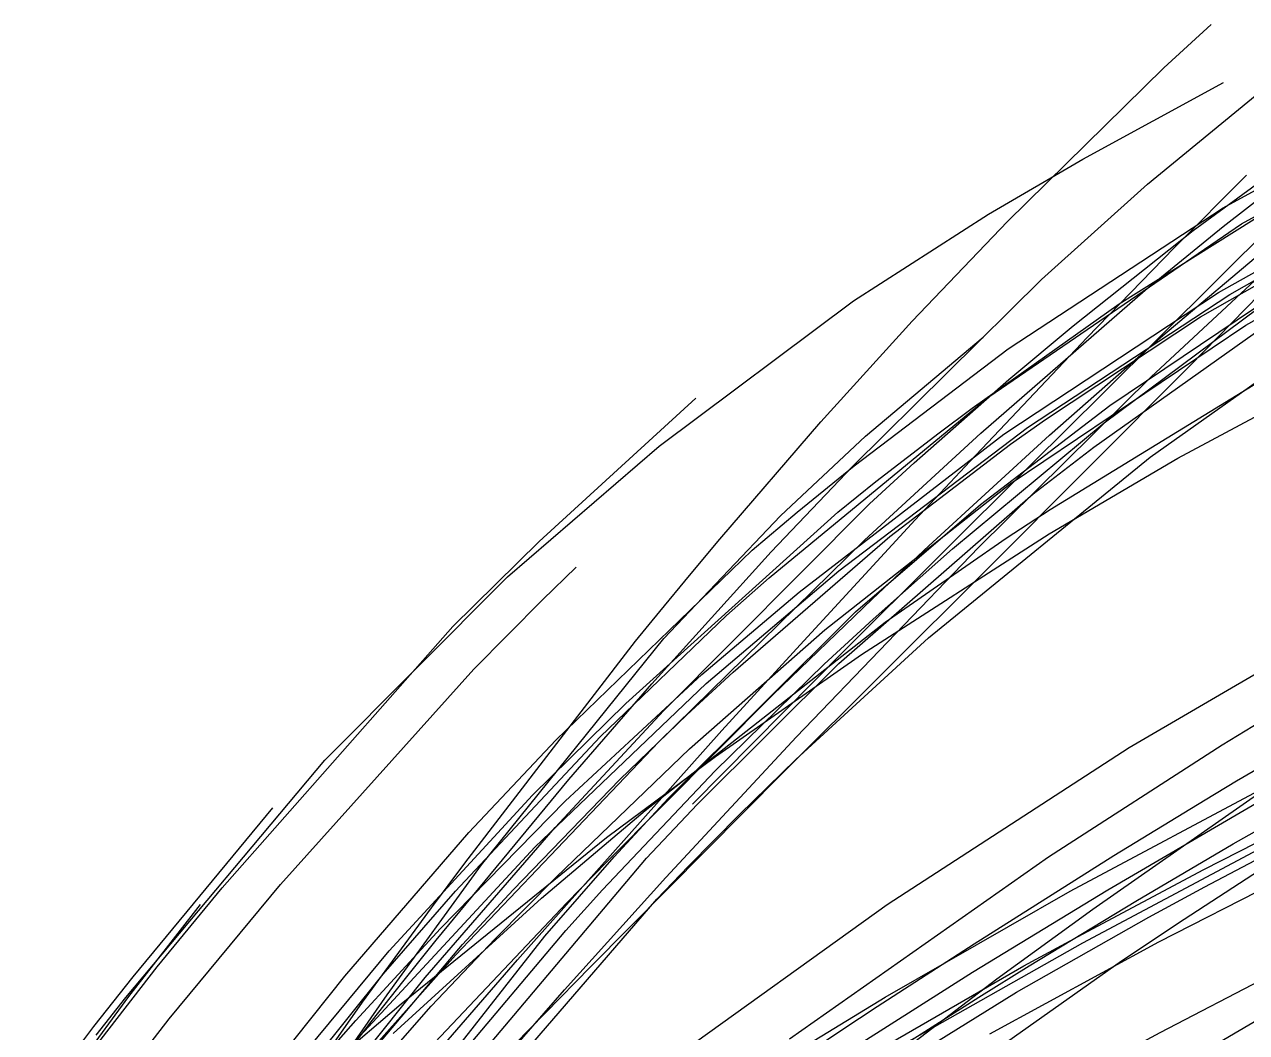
# Model space of a CAD drawing. Header units: metres. Extents: x -233 to 379, y -58 to 1087.
# Drawn here: x 144.2 to 217.5, y 685.5 to 746 of the extents above; entities that cross this region are included whole.
import ezdxf

# ---------------------------------------------------------------- set-up
doc = ezdxf.new("R2010")
doc.units = ezdxf.units.M

msp = doc.modelspace()

# ---------------------------------------------------------------- linework, layer by layer
for p, q in [((212.565, 743.405, -1089.525), (215.406, 746.004, -1092.079)), ((211.588, 736.42, -1104.428), (222.712, 745.556, -1114.742)), ((203.178, 734.182, -1082.059), (212.565, 743.405, -1089.525)), ((207.704, 737.922, -1079.675), (216.152, 742.519, -1083.238)), ((217.226, 734.036, -1113.132), (231.596, 742.022, -1124.027)), ((216.118, 733.884, -1088.381), (225.402, 741.109, -1094.977)), ((202.052, 734.633, -1077.533), (207.704, 737.922, -1079.675)), ((215.85, 729.935, -1113.074), (230.722, 738.231, -1123.62)), ((216.134, 734.998, -1105.21), (221.822, 738.144, -1109.347)), ((209.889, 729.242, -1098.924), (222.93, 737.441, -1107.475)), ((214.333, 733.638, -1109.29), (219.374, 737.342, -1113.564)), ((205.223, 730.714, -1099.051), (211.588, 736.42, -1104.428)), ((211.805, 724.865, -1095.532), (224.707, 736.865, -1106.045)), ((213.178, 732.61, -1084.867), (217.521, 736.968, -1088.824)), ((217.477, 727.974, -1110.962), (231.245, 735.592, -1120.602)), ((203.223, 726.544, -1096.356), (216.134, 734.998, -1105.21)), ((214.773, 728.469, -1110.301), (225.927, 734.827, -1118.106)), ((193.946, 729.436, -1074.682), (202.052, 734.633, -1077.533)), ((197.473, 728.214, -1077.978), (203.178, 734.182, -1082.059)), ((208.917, 723.892, -1081.4), (219.508, 734.412, -1089.852)), ((202.069, 723.663, -1101.625), (217.226, 734.036, -1113.132)), ((207.127, 727.925, -1103.589), (214.333, 733.638, -1109.29)), ((211.451, 730.071, -1085.399), (216.118, 733.884, -1088.381)), ((207.96, 727.226, -1080.719), (213.178, 732.61, -1084.867)), ((212.512, 727.352, -1084.796), (219.007, 732.831, -1088.523)), ((216.53, 729.801, -1112.468), (220.986, 732.361, -1115.696)), ((209.321, 723.149, -1099.613), (222.239, 731.83, -1109.016)), ((193.898, 719.504, -1090.926), (205.223, 730.714, -1099.051)), ((208.983, 722.107, -1104.973), (220.663, 730.814, -1113.685)), ((214.119, 725.535, -1078.315), (219.237, 730.775, -1081.857)), ((201.593, 721.482, -1080.053), (211.451, 730.071, -1085.399)), ((202.968, 721.426, -1103.947), (215.85, 729.935, -1113.074)), ((204.38, 721.826, -1103.688), (216.53, 729.801, -1112.468)), ((182.277, 720.708, -1070.669), (193.946, 729.436, -1074.682)), ((201.061, 722.983, -1093.12), (209.889, 729.242, -1098.924)), ((191.994, 722.177, -1074.381), (197.473, 728.214, -1077.978)), ((205.458, 722.304, -1103.892), (214.773, 728.469, -1110.301)), ((208.373, 720.642, -1097.616), (219.51, 728.568, -1105.519)), ((213.408, 719.981, -1088.251), (229.259, 728.474, -1099.716)), ((203.268, 724.704, -1100.707), (207.127, 727.925, -1103.589)), ((203.343, 718.444, -1101.334), (217.477, 727.974, -1110.962)), ((194.668, 721.312, -1069.852), (201.716, 727.255, -1073.48)), ((200.936, 719.801, -1076.08), (207.96, 727.226, -1080.719)), ((205.712, 721.37, -1081.421), (212.512, 727.352, -1084.796)), ((205.748, 716.911, -1088.592), (222.142, 726.95, -1100.151)), ((193.984, 719.53, -1090.42), (203.223, 726.544, -1096.356)), ((201.899, 713.272, -1071.909), (214.119, 725.535, -1078.315)), ((197.59, 719.701, -1096.771), (203.268, 724.704, -1100.707)), ((201.442, 714.627, -1088.596), (211.805, 724.865, -1095.532)), ((211.74, 720.053, -1101.174), (218.676, 724.954, -1106.392)), ((204.616, 719.624, -1078.467), (208.917, 723.892, -1081.4)), ((175.08, 714.993, -1072.574), (184.488, 723.582, -1075.441)), ((188.879, 712.806, -1091.624), (202.069, 723.663, -1101.625)), ((201.556, 717.201, -1094.325), (209.321, 723.149, -1099.613)), ((199.076, 721.512, -1091.813), (201.061, 722.983, -1093.12)), ((185.927, 715.129, -1070.73), (191.994, 722.177, -1074.381)), ((193.073, 713.233, -1095.536), (204.38, 721.826, -1103.688)), ((199.883, 714.55, -1098.668), (208.983, 722.107, -1104.973)), ((203.361, 720.834, -1102.461), (205.458, 722.304, -1103.892)), ((189.555, 716.537, -1067.425), (194.668, 721.312, -1069.852)), ((190.682, 711.952, -1095.238), (202.968, 721.426, -1103.947)), ((194.614, 715.077, -1076.817), (201.593, 721.482, -1080.053)), ((195.285, 718.585, -1089.31), (199.076, 721.512, -1091.813)), ((198.469, 714.732, -1078.361), (205.712, 721.37, -1081.421)), ((173.187, 712.879, -1067.418), (182.277, 720.708, -1070.669)), ((196.117, 715.291, -1097.569), (203.361, 720.834, -1102.461)), ((204.723, 717.85, -1095.115), (208.373, 720.642, -1097.616)), ((189.001, 714.373, -1087.822), (193.898, 719.504, -1090.926)), ((190.559, 716.743, -1088.296), (193.984, 719.53, -1090.42)), ((193.412, 708.458, -1072.406), (204.616, 719.624, -1078.467)), ((194.905, 717.251, -1095.006), (197.59, 719.701, -1096.771)), ((197.653, 716.29, -1074.157), (200.936, 719.801, -1076.08)), ((198.436, 709.206, -1091.94), (211.74, 720.053, -1101.174)), ((205.678, 715.448, -1082.749), (213.408, 719.981, -1088.251)), ((192.23, 709.691, -1093.964), (203.343, 718.444, -1101.334)), ((192.996, 716.759, -1087.795), (195.285, 718.585, -1089.31)), ((182.557, 704.861, -1088.1), (194.905, 717.251, -1095.006)), ((193.073, 707.673, -1087.746), (204.723, 717.85, -1095.115)), ((194.056, 710.777, -1089.555), (201.556, 717.201, -1094.325)), ((180.282, 705.283, -1079.259), (192.996, 716.759, -1087.795)), ((182.558, 709.175, -1064.347), (189.555, 716.537, -1067.425)), ((187.868, 714.462, -1086.662), (190.559, 716.743, -1088.296)), ((203.098, 715.183, -1086.735), (205.748, 716.911, -1088.592)), ((190.962, 709.041, -1070.799), (197.653, 716.29, -1074.157)), ((169.899, 709.899, -1070.841), (175.08, 714.993, -1072.574)), ((182.261, 702.966, -1072.24), (194.614, 715.077, -1076.817)), ((184.095, 712.947, -1069.671), (185.927, 715.129, -1070.73)), ((186.726, 707.161, -1091.334), (196.117, 715.291, -1097.569)), ((194.425, 708.206, -1074.881), (205.678, 715.448, -1082.749)), ((195.837, 710.145, -1081.678), (203.098, 715.183, -1086.735)), ((176.081, 703.066, -1079.977), (187.868, 714.462, -1086.662)), ((181.836, 706.46, -1083.853), (189.001, 714.373, -1087.822)), ((190.518, 703.28, -1082.68), (201.442, 714.627, -1088.596)), ((195.08, 711.554, -1077.07), (198.469, 714.732, -1078.361)), ((195.118, 710.33, -1095.54), (199.883, 714.55, -1098.668)), ((162.223, 701.869, -1063.098), (173.187, 712.879, -1067.418)), ((175.286, 711.486, -1070.222), (177.301, 713.447, -1070.845)), ((182.316, 710.795, -1068.669), (184.095, 712.947, -1069.671)), ((185.097, 706.468, -1089.795), (193.073, 713.233, -1095.536)), ((186.315, 710.545, -1089.682), (188.879, 712.806, -1091.624)), ((189.672, 701.076, -1067.091), (201.899, 713.272, -1071.909)), ((171.164, 707.329, -1068.891), (175.286, 711.486, -1070.222)), ((184.845, 707.019, -1091.095), (190.682, 711.952, -1095.238)), ((189.104, 705.798, -1075.067), (195.08, 711.554, -1077.07)), ((180.856, 709.006, -1067.864), (182.316, 710.795, -1068.669)), ((182.833, 699.574, -1083.152), (194.056, 710.777, -1089.555)), ((156.058, 694.225, -1065.262), (169.899, 709.899, -1070.841)), ((178.739, 703.283, -1083.951), (186.315, 710.545, -1089.682)), ((181.448, 698.858, -1071.772), (195.837, 710.145, -1081.678)), ((192.179, 707.625, -1093.674), (195.118, 710.33, -1095.54)), ((210.494, 702.633, -1073.239), (223.528, 710.256, -1082.208)), ((171.632, 695.601, -1059.913), (182.558, 709.175, -1064.347)), ((184.102, 702.556, -1088.687), (192.23, 709.691, -1093.964)), ((190.488, 701.912, -1086.866), (198.436, 709.206, -1091.94)), ((170.625, 695.697, -1062.767), (180.856, 709.006, -1067.864)), ((184.274, 699.228, -1068.416), (193.412, 708.458, -1072.406)), ((186.046, 703.656, -1068.643), (190.962, 709.041, -1070.799)), ((184.565, 699.216, -1082.843), (193.073, 707.673, -1087.746)), ((185.67, 702.094, -1068.86), (194.425, 708.206, -1074.881)), ((159.561, 694.411, -1064.631), (171.164, 707.329, -1068.891)), ((176.641, 699.406, -1085.256), (184.845, 707.019, -1091.095)), ((183.941, 704.603, -1089.5), (186.726, 707.161, -1091.334)), ((185.648, 701.227, -1089.765), (192.179, 707.625, -1093.674)), ((174.823, 696.664, -1082.404), (185.097, 706.468, -1089.795)), ((176.854, 700.724, -1081.399), (181.836, 706.46, -1083.853)), ((179.135, 695.777, -1072.366), (189.104, 705.798, -1075.067)), ((216.933, 700.631, -1062.859), (225.919, 705.927, -1070.003)), ((174.689, 699.767, -1075.451), (180.282, 705.283, -1079.259)), ((176.052, 697.843, -1084.923), (182.557, 704.861, -1088.1)), ((179.916, 700.723, -1086.867), (183.941, 704.603, -1089.5)), ((216.057, 702.787, -1074.312), (218.835, 704.481, -1076.323)), ((170.064, 694.014, -1077.403), (178.739, 703.283, -1083.951)), ((173.793, 689.901, -1064.263), (186.046, 703.656, -1068.643)), ((182.687, 694.839, -1079.118), (190.518, 703.28, -1082.68)), ((214.969, 695.318, -1054.254), (230.848, 703.405, -1065.522)), ((170.059, 690.18, -1068.701), (182.261, 702.966, -1072.24)), ((170.855, 697.53, -1077.152), (176.081, 703.066, -1079.977)), ((176.102, 694.863, -1083.59), (184.102, 702.556, -1088.687)), ((195.961, 693.22, -1063.776), (210.494, 702.633, -1073.239)), ((205.649, 696.08, -1067.058), (216.057, 702.787, -1074.312)), ((150.278, 687.634, -1057.613), (162.223, 701.869, -1063.098)), ((179.118, 697.237, -1064.41), (185.67, 702.094, -1068.86)), ((187.11, 698.624, -1084.81), (190.488, 701.912, -1086.866)), ((206.94, 694.015, -1041.863), (222.528, 702.339, -1051.892)), ((209.202, 694.094, -1057.389), (222.945, 702.125, -1067.768)), ((178.179, 689.499, -1063.469), (189.672, 701.076, -1067.091)), ((178.89, 694.088, -1085.995), (185.648, 701.227, -1089.765)), ((168.9, 691.074, -1077.999), (176.854, 700.724, -1081.399)), ((173.521, 694.104, -1082.72), (179.916, 700.723, -1086.867)), ((215.038, 699.496, -1061.382), (216.933, 700.631, -1062.859)), ((166.085, 690.444, -1069.478), (174.689, 699.767, -1075.451)), ((207.705, 690.923, -1050.506), (224.12, 699.665, -1061.654)), ((208.304, 692.942, -1073.589), (218.591, 700.124, -1081.442)), ((150.716, 688.889, -1061.294), (159.1, 699.019, -1064.697)), ((169.157, 691.787, -1079.904), (176.641, 699.406, -1085.256)), ((175.23, 693.593, -1067.519), (181.448, 698.858, -1071.772)), ((179.585, 696.071, -1081.408), (182.833, 699.574, -1083.152)), ((181.514, 695.991, -1081.171), (184.565, 699.216, -1082.843)), ((209.572, 696.156, -1057.227), (215.038, 699.496, -1061.382)), ((184.042, 695.508, -1083.007), (187.11, 698.624, -1084.81)), ((163.427, 688.925, -1073.291), (170.855, 697.53, -1077.152)), ((168.243, 688.842, -1081.533), (176.052, 697.843, -1084.923)), ((212.274, 690.971, -1042.204), (225.969, 698.001, -1051.533)), ((215.019, 694.278, -1046.906), (221.104, 697.495, -1051.146)), ((216.725, 696.848, -1070.374), (218.645, 697.942, -1071.911)), ((163.846, 684.798, -1074.498), (174.823, 696.664, -1082.404)), ((166.793, 687.254, -1056.207), (179.118, 697.237, -1064.41)), ((210.888, 693.427, -1065.797), (216.725, 696.848, -1070.374)), ((171.619, 684.263, -1076.215), (181.514, 695.991, -1081.171)), ((175.422, 691.312, -1079.274), (179.585, 696.071, -1081.408)), ((190.1, 685.157, -1056.933), (205.649, 696.08, -1067.058)), ((201.178, 690.86, -1051.127), (209.572, 696.156, -1057.227)), ((213.78, 692.337, -1073.961), (219.638, 696.15, -1078.152)), ((165.97, 687.809, -1057.707), (171.632, 695.601, -1059.913)), ((168.621, 693.016, -1061.819), (170.625, 695.697, -1062.767)), ((176.734, 693.315, -1071.781), (179.135, 695.777, -1072.366)), ((182.149, 693.528, -1081.923), (184.042, 695.508, -1083.007)), ((207.681, 691.443, -1049.279), (214.969, 695.318, -1054.254)), ((172.435, 691.153, -1081.279), (176.102, 694.863, -1083.59)), ((176.6, 688.092, -1076.681), (182.687, 694.839, -1079.118)), ((152.167, 689.472, -1063.533), (156.058, 694.225, -1065.262)), ((152.884, 686.359, -1061.911), (159.561, 694.411, -1064.631)), ((165.721, 689.045, -1074.128), (170.064, 694.014, -1077.403)), ((170.48, 690.812, -1080.758), (173.521, 694.104, -1082.72)), ((176.674, 691.658, -1084.8), (178.89, 694.088, -1085.995)), ((195.841, 687.659, -1035.267), (206.94, 694.015, -1041.863)), ((201.077, 689.154, -1051.565), (209.202, 694.094, -1057.389)), ((211.671, 692.461, -1044.628), (215.019, 694.278, -1046.906)), ((150.465, 687.694, -1064.311), (154.765, 693.209, -1066.205)), ((164.486, 687.353, -1059.946), (168.621, 693.016, -1061.819)), ((166.325, 685.477, -1061.461), (175.23, 693.593, -1067.519)), ((168.136, 684.213, -1069.987), (176.734, 693.315, -1071.781)), ((173.147, 683.142, -1077.182), (182.149, 693.528, -1081.923)), ((180.243, 681.939, -1054.201), (195.961, 693.22, -1063.776)), ((204.483, 689.54, -1060.918), (210.888, 693.427, -1065.797)), ((202.547, 688.767, -1069.324), (208.304, 692.942, -1073.589)), ((203.716, 687.951, -1039.436), (211.671, 692.461, -1044.628)), ((210.031, 689.843, -1071.328), (213.78, 692.337, -1073.961)), ((164.081, 686.258, -1076.257), (169.157, 691.787, -1079.904)), ((168.015, 681.378, -1080.38), (176.674, 691.658, -1084.8)), ((160.092, 678.542, -1074.102), (170.48, 690.812, -1080.758)), ((166.98, 688.687, -1077.23), (168.9, 691.074, -1077.999)), ((167.077, 680.69, -1075.315), (175.422, 691.312, -1079.274)), ((168.607, 687.129, -1078.885), (172.435, 691.153, -1081.279)), ((195.374, 687.098, -1047.074), (201.178, 690.86, -1051.127)), ((196.53, 684.6, -1043.302), (207.705, 690.923, -1050.506)), ((202.13, 685.465, -1035.771), (212.274, 690.971, -1042.204)), ((204.164, 689.534, -1046.923), (207.681, 691.443, -1049.279)), ((156.505, 674.982, -1065.54), (170.059, 690.18, -1068.701)), ((156.959, 679.463, -1062.966), (166.085, 690.444, -1069.478)), ((147.737, 683.769, -1061.431), (152.167, 689.472, -1063.533)), ((167.321, 682.474, -1062.219), (173.793, 689.901, -1064.263)), ((172.451, 683.658, -1061.858), (178.179, 689.499, -1063.469)), ((188.755, 680.651, -1037.163), (204.164, 689.534, -1046.923)), ((194.686, 679.01, -1061.18), (210.031, 689.843, -1071.328)), ((201.461, 687.667, -1058.66), (204.483, 689.54, -1060.918)), ((210.487, 681.809, -1041.136), (224.251, 689.846, -1051.775)), ((148.361, 685.895, -1060.276), (150.716, 688.889, -1061.294)), ((157.748, 681.823, -1070.413), (163.427, 688.925, -1073.291)), ((157.858, 679.252, -1068.205), (165.721, 689.045, -1074.128)), ((158.633, 676.842, -1077.782), (168.243, 688.842, -1081.533)), ((164.998, 686.187, -1076.462), (166.98, 688.687, -1077.23)), ((190.426, 682.403, -1044.381), (201.077, 689.154, -1051.565)), ((190.856, 679.839, -1061.075), (202.547, 688.767, -1069.324)), ((212.344, 685.548, -1046.221), (218.887, 688.935, -1051.086)), ((168.849, 679.217, -1073.945), (176.6, 688.092, -1076.681)), ((188.983, 678.828, -1030.613), (203.716, 687.951, -1039.436)), ((144.198, 679.186, -1061.314), (150.465, 687.694, -1064.311)), ((148.497, 685.373, -1056.742), (150.278, 687.634, -1057.613)), ((157.756, 674.78, -1072.198), (168.607, 687.129, -1078.885)), ((158.368, 678.695, -1057.36), (164.486, 687.353, -1059.946)), ((162.625, 683.709, -1053.466), (166.793, 687.254, -1056.207)), ((163.86, 684.786, -1056.897), (165.97, 687.809, -1057.707)), ((186.22, 681.804, -1029.947), (195.841, 687.659, -1035.267)), ((196.297, 684.385, -1054.889), (201.461, 687.667, -1058.66)), ((193.236, 685.694, -1045.611), (195.374, 687.098, -1047.074)), ((145.6, 682.254, -1059.027), (148.361, 685.895, -1060.276)), ((146.988, 678.785, -1059.309), (152.884, 686.359, -1061.911)), ((158.012, 677.005, -1073.951), (164.998, 686.187, -1076.462)), ((161.901, 683.801, -1074.686), (164.081, 686.258, -1076.257)), ((187.615, 681.933, -1041.887), (193.236, 685.694, -1045.611)), ((199.851, 678.796, -1037.488), (212.344, 685.548, -1046.221))]:
    msp.add_line(p, q)

doc.saveas('drawing.dxf')
